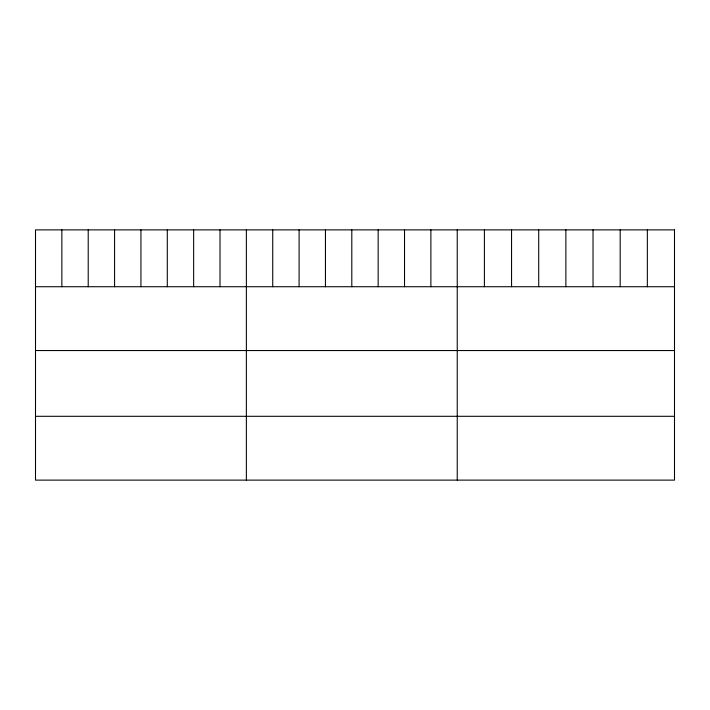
<?xml version="1.0" encoding="UTF-8"?>
<svg xmlns="http://www.w3.org/2000/svg" width="710" height="710" viewBox="0 0 710 710"><rect width="100%" height="100%" fill="white"/><g stroke="black" fill="none" stroke-linecap="round" stroke-linejoin="round"><path stroke-width="1.06" d="M35.5 286.725L674.5 286.725M35.5 350.545L674.5 350.545M35.5 416.3L674.5 416.3M647.342 229.88L647.342 286.725M620.185 229.88L620.185 286.725M593.028 229.88L593.028 286.725M565.87 229.88L565.87 286.725M538.712 229.88L538.712 286.725M511.555 229.88L511.555 286.725M484.397 229.88L484.397 286.725M457.24 229.88L457.24 480.12M430.881 229.88L430.881 286.725M404.522 229.88L404.522 286.725M378.164 229.88L378.164 286.725M351.805 229.88L351.805 286.725M325.446 229.88L325.446 286.725M299.087 229.88L299.087 286.725M272.729 229.88L272.729 286.725M246.37 229.88L246.37 480.12M220.011 229.88L220.011 286.725M193.652 229.88L193.652 286.725M167.294 229.88L167.294 286.725M140.935 229.88L140.935 286.725M114.576 229.88L114.576 286.725M88.218 229.88L88.218 286.725M61.859 229.88L61.859 286.725M674.5 229.88L35.5 229.88L35.5 480.12L674.5 480.12L674.5 229.88"/></g></svg>
